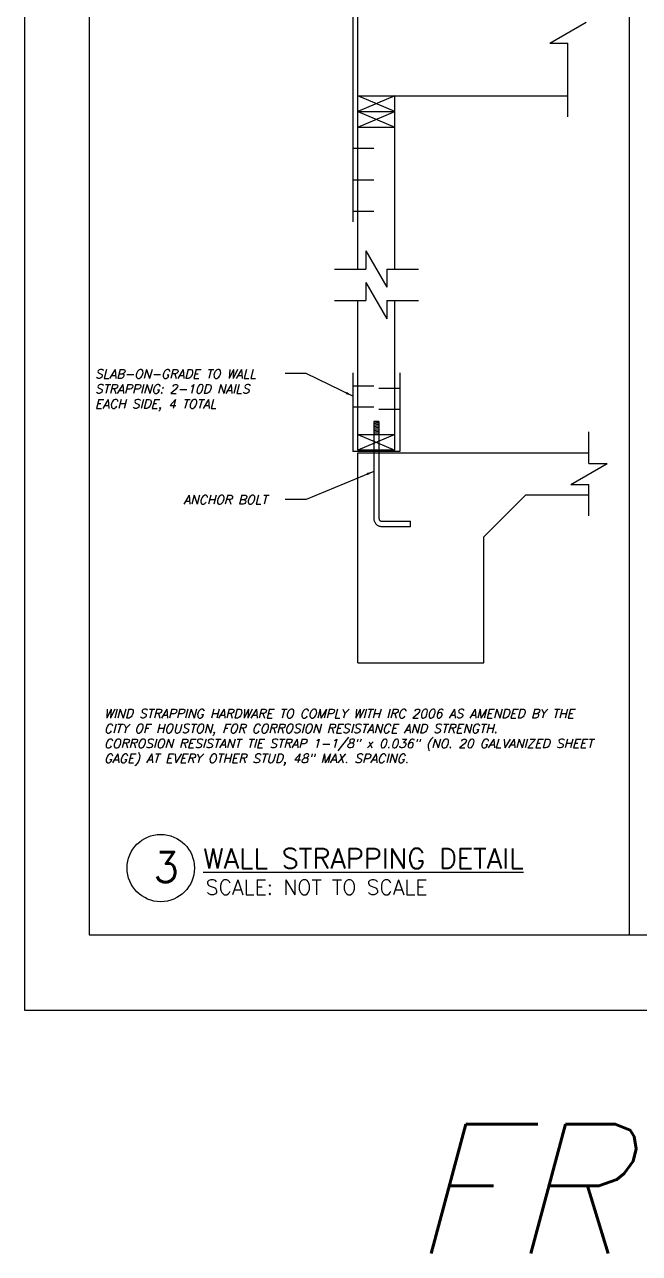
# Model space of a CAD drawing. Header units: inches. Extents: x 683 to 9753, y -6805 to 20230.
# Drawn here: x 6393 to 6735, y -6731 to -6046 of the extents above; entities that cross this region are included whole.
import ezdxf

# ---------------------------------------------------------------- set-up
doc = ezdxf.new("R2010")
doc.units = ezdxf.units.IN
doc.header["$LTSCALE"] = 48
doc.header["$MEASUREMENT"] = 0
doc.linetypes.add('HIDDENX2', pattern=[0.75, 0.5, -0.25])
doc.layers.get('Defpoints').update_dxf_attribs({"color": 251})
for name, color, linetype in [('A', 6, 'Continuous'), ('DPIS-DIM', 7, 'Continuous'), ('DPIS-TEXT', 7, 'Continuous')]:
    doc.layers.add(name, color=color, linetype=linetype)
doc.styles.add('SIMPLEX', font='simplex.shx', dxfattribs={"oblique": 15, "height": 4})
doc.styles.get("Standard").update_dxf_attribs({"font": 'simplex.shx', "oblique": 15})
doc.dimstyles.get("Standard").update_dxf_attribs({"dimtxt": 4, "dimasz": 4, "dimexe": 3, "dimexo": 2, "dimgap": 2, "dimtad": 1, "dimdec": 4, "dimrnd": 0.125, "dimzin": 3, "dimdsep": 46, "dimlunit": 4, "dimtxsty": 'SIMPLEX', "dimblk": 'ARCHTICK', "dimcen": 3, "dimdle": 3, "dimclrd": 2, "dimclre": 2, "dimadec": 0, "dimazin": 0, "dimtfac": 1, "dimtdec": 4, "dimtofl": 0, "dimtmove": 1, "dimatfit": 3, "dimfxl": 1, "dimtolj": 1, "dimtzin": 0, "dimarcsym": 0})

# ---------------------------------------------------------------- blocks, each defined once
blk = doc.blocks.new('_ArchTick')
at = {"color": 0, "const_width": 0.15}
blk.add_lwpolyline([(-0.5, -0.5), (0.5, 0.5)], dxfattribs=at)

msp = doc.modelspace()

# ---------------------------------------------------------------- linework, layer by layer
at = {"layer": 'A', "color": 4}
for p, q in [((6578.50381, -6182.58248), (6578.50381, -5919.30267)), ((6578.50381, -6086.04655), (6695.51706, -6086.04655)), ((6598.98113, -6182.58248), (6598.98113, -6086.04655)), ((6578.50381, -6094.82255), (6598.98113, -6094.82255)), ((6578.50381, -6103.59854), (6598.98113, -6103.59854)), ((6578.50381, -6283.50641), (6578.50381, -6200.13447)), ((6598.98113, -6283.50641), (6598.98113, -6200.13447)), ((6578.50381, -6274.73042), (6598.98113, -6274.73042)), ((6598.98113, -6283.50641), (6578.50381, -6283.50641)), ((6578.50381, -6401.98232), (6578.50381, -6284.96907)), ((6578.50381, -6284.96907), (6707.21839, -6284.96907)), ((6648.71176, -6331.77437), (6672.11441, -6308.37172)), ((6672.11441, -6308.37172), (6707.21839, -6308.37172)), ((6648.71176, -6401.98232), (6648.71176, -6331.77437)), ((6578.50381, -6401.98232), (6648.71176, -6401.98232))]:
    msp.add_line(p, q, dxfattribs=at)
at = {"layer": 'A', "color": 3}
for p, q in [((6575.57848, -5945.63066), (6575.57848, -6156.2545)), ((6575.57848, -6240.35777), (6575.57848, -6284.23774)), ((6601.90646, -6240.35777), (6601.90646, -6284.23774)), ((6601.90646, -6284.23774), (6575.57848, -6284.23774))]:
    msp.add_line(p, q, dxfattribs=at)
at = {"layer": 'A', "color": 1}
for p, q in [((6685.38342, -6056.79324), (6705.65071, -6045.09192)), ((6685.38342, -6056.79324), (6695.51706, -6056.79324)), ((6695.51706, -6097.74788), (6695.51706, -6056.79324)), ((6582.89181, -6172.44884), (6582.89181, -6182.58248)), ((6582.89181, -6172.44884), (6594.59314, -6192.71613)), ((6565.33982, -6182.58248), (6582.89181, -6182.58248)), ((6594.59314, -6182.58248), (6612.14512, -6182.58248)), ((6594.59314, -6182.58248), (6594.59314, -6192.71613)), ((6582.89181, -6190.00083), (6582.89181, -6200.13447)), ((6582.89181, -6190.00083), (6594.59314, -6210.26811)), ((6565.33982, -6200.13447), (6582.89181, -6200.13447)), ((6594.59314, -6200.13447), (6612.14512, -6200.13447)), ((6594.59314, -6200.13447), (6594.59314, -6210.26811)), ((6707.21839, -6290.81974), (6707.21839, -6273.26775)), ((6697.08474, -6302.52106), (6717.35203, -6290.81974)), ((6707.21839, -6290.81974), (6717.35203, -6290.81974)), ((6697.08474, -6302.52106), (6707.21839, -6302.52106)), ((6707.21839, -6320.07305), (6707.21839, -6302.52106))]:
    msp.add_line(p, q, dxfattribs=at)
at = {"layer": 'A', "color": 9}
for p, q in [((6598.98113, -6094.82255), (6578.50381, -6086.04655)), ((6598.98113, -6086.04655), (6578.50381, -6094.82255)), ((6578.50381, -6103.59854), (6598.98113, -6094.82255)), ((6578.50381, -6094.82255), (6598.98113, -6103.59854)), ((6587.27981, -6267.41709), (6587.27981, -6274.73042)), ((6590.20514, -6267.41709), (6587.27981, -6267.41709)), ((6588.74247, -6267.41709), (6587.27981, -6267.59992)), ((6590.20514, -6267.96559), (6587.27981, -6268.33125)), ((6590.20514, -6268.69692), (6587.27981, -6269.06259)), ((6590.20514, -6269.42825), (6587.27981, -6269.79392)), ((6590.20514, -6267.41709), (6590.20514, -6274.73042)), ((6598.98113, -6274.73042), (6578.50381, -6283.50641)), ((6578.50381, -6274.73042), (6598.98113, -6283.50641)), ((6590.20514, -6270.15959), (6587.27981, -6270.52525)), ((6590.20514, -6270.89092), (6587.27981, -6271.25658)), ((6590.20514, -6271.62225), (6587.27981, -6271.98792)), ((6590.20514, -6272.35358), (6587.27981, -6272.71925)), ((6590.20514, -6273.08492), (6587.27981, -6273.45058)), ((6590.20514, -6273.81625), (6587.27981, -6274.18192)), ((6590.20514, -6274.54758), (6588.74247, -6274.73042))]:
    msp.add_line(p, q, dxfattribs=at)
at = {"layer": 'A'}
for p, q in [((6575.57848, -6115.29987), (6587.27981, -6115.29987)), ((6575.57848, -6132.85185), (6587.27981, -6132.85185)), ((6575.57848, -6150.40384), (6587.27981, -6150.40384)), ((6575.57848, -6247.6711), (6587.27981, -6247.6711)), ((6601.90646, -6249.13377), (6590.20514, -6249.13377)), ((6575.57848, -6259.37243), (6587.27981, -6259.37243)), ((6601.90646, -6260.83509), (6590.20514, -6260.83509))]:
    msp.add_line(p, q, dxfattribs=at)
at = {"layer": 'A', "color": 9, "linetype": 'Continuous'}
for p, q in [((6587.27981, -6274.73042), (6587.27981, -6321.53571)), ((6590.20514, -6274.73042), (6590.20514, -6321.53571))]:
    msp.add_line(p, q, dxfattribs=at)
at = {"layer": 'A', "color": 9, "linetype": 'HIDDENX2'}
for p, q in [((6591.6678, -6322.99838), (6607.75713, -6322.99838)), ((6607.75713, -6325.92371), (6607.75713, -6322.99838)), ((6591.6678, -6325.92371), (6607.75713, -6325.92371))]:
    msp.add_line(p, q, dxfattribs=at)
for radius in [4.388, 1.46267]:
    msp.add_arc((6591.6678, -6321.53571), radius, 180, 270, dxfattribs=at)
at = {"layer": 'Defpoints', "color": 251}
for points in [[(6392.72188, -5521.41948), (6392.72188, -6595.41948), (7952.72188, -6595.41948), (7952.72188, -5521.41948)], [(6392.72188, -5521.41948), (6392.72188, -6595.41948), (7952.72188, -6595.41948), (7952.72188, -5521.41948)], [(6428.72188, -5557.41948), (6428.72188, -6553.41948), (7892.72188, -6553.41948), (7892.72188, -5557.41948)]]:
    msp.add_lwpolyline(points, close=True, dxfattribs=at)
at = {"layer": 'DPIS-TEXT'}
msp.add_lwpolyline([(6729.52457, -5521.41948), (6729.52457, -6553.41948)], dxfattribs=at)
at = {"layer": 'DPIS-TEXT', "color": 40}
msp.add_circle((6468.6073, -6516.21999), 18.75, dxfattribs=at)

# ---------------------------------------------------------------- texts
for s, height, p in [('3', 16.66667, (6464.47551, -6524.0364)), ('%%UWALL STRAPPING DETAIL', 11.1111111, (6492.16966, -6516.39214)), ('SCALE: NOT TO SCALE', 8.3333333, (6493.66425, -6531.07461))]:
    msp.add_text(s, height=height, dxfattribs=at).set_placement(p)
at = {"layer": 'DPIS-TEXT', "color": 4, "style": 'SIMPLEX', "oblique": 15}
msp.add_text('FR-03 CITY OF HOU ', height=72, dxfattribs=at).set_placement((6606.87693, -6730.89561))
at = {"layer": 'DPIS-TEXT', "char_height": 5, "attachment_point": 1, "style": 'SIMPLEX'}
for s, insert, width in [('SLAB-ON-GRADE TO WALL STRAPPING: 2-10D NAILS EACH SIDE, 4 TOTAL', (6431.96307, -6238.4838), 107.0872961), ('ANCHOR BOLT', (6481.22032, -6308.5953), 107.3314784), ('WIND STRAPPING HARDWARE TO COMPLY WITH IRC 2006 AS AMENDED BY THE CITY OF HOUSTON, FOR CORROSION RESISTANCE AND STRENGTH.\\PCORROSION RESISTANT TIE STRAP 1-1/8" x 0.036" (NO. 20 GALVANIZED SHEET GAGE) AT EVERY OTHER STUD, 48" MAX. SPACING.', (6437.01058, -6427.67596), 297.9907084)]:
    msp.add_mtext(s, dxfattribs=dict(at, insert=insert, width=width))

# ---------------------------------------------------------------- leaders
at = {"layer": 'DPIS-DIM', "color": 2}
for points in [[(6575.57848, -6253.30144), (6549.54316, -6240.83771), (6537.84184, -6240.83771)], [(6587.27981, -6295.26425), (6549.54316, -6310.88768), (6537.84184, -6310.88768)]]:
    msp.add_leader(points, dimstyle='Standard', override={"dimtad": 0}, dxfattribs=at)

doc.saveas('drawing.dxf')
